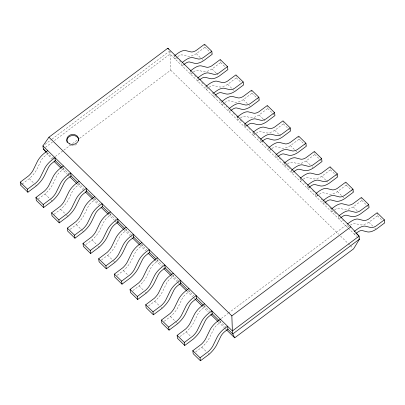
<?xml version="1.0" encoding="UTF-8"?>
<svg xmlns="http://www.w3.org/2000/svg" width="405" height="405" viewBox="0 0 405 405"><rect width="100%" height="100%" fill="white"/><g stroke="black" fill="none" stroke-linecap="round" stroke-linejoin="round"><path stroke-width="0.3" stroke-dasharray="2.02 1.52" d="M44.945 144.403L51.506 139.492M52.012 139.112L169.639 51.081M45.335 147.395L52.402 142.104M54.422 140.596L170.024 54.078L169.715 51.683M176.291 57.712L174.854 58.791L174.464 55.799M52.792 158.401L54.817 156.887M55.323 156.507L70.5 145.147M72.525 143.633L79.102 138.713M79.608 138.333L170.692 70.166L170.024 54.078L347.728 227.645M20.64 185.151L21.597 184.432M22.078 184.078L29.276 178.686A16.327 7.26 -45.7 0 0 37.204 168.642L41.001 160.79A7.032 3.124 -45.7 0 1 45.259 155.778L48.139 153.622L47.987 152.422M177.734 56.634A7.032 3.124 -45.7 0 1 182.422 54.948L187.409 56.234A16.327 7.26 -45.7 0 0 196.309 53.683L204.945 47.218L204.56 44.226M184.012 64.425L182.093 65.863L181.784 63.469M191.98 73.037L190.542 74.115L190.153 71.118L192.415 73.33M38.247 199.037L44.965 194.01A16.327 7.26 -45.7 0 0 52.893 183.966L56.69 176.109A7.032 3.124 -45.7 0 1 60.947 171.097L63.828 168.946L63.671 167.746M193.423 71.958A7.032 3.124 -45.7 0 1 198.111 70.273L203.092 71.553A16.327 7.26 -45.7 0 0 211.997 69.007L220.634 62.542L220.244 59.545M198.744 80.468L197.782 81.187L197.392 78.19M207.669 88.361L206.226 89.439L205.841 86.442L206.742 87.328M53.936 214.361L60.654 209.334A16.327 7.26 -45.7 0 0 68.582 199.285L72.379 191.433A7.032 3.124 -45.7 0 1 76.636 186.422L79.517 184.265L79.284 182.473M209.107 87.283A7.032 3.124 -45.7 0 1 213.799 85.592L218.781 86.878A16.327 7.26 -45.7 0 0 227.681 84.331L236.323 77.861L236.014 75.467M214.427 95.793L213.47 96.506L213.081 93.514L212.174 92.634M223.357 103.68L221.915 104.758L221.525 101.766L223.337 103.533M70.1 229.326L76.343 224.653A16.327 7.26 -45.7 0 0 84.27 214.609L88.062 206.758A7.032 3.124 -45.7 0 1 92.325 201.746L95.205 199.589L94.972 197.792M224.795 102.607A7.032 3.124 -45.7 0 1 229.488 100.916L234.47 102.202A16.327 7.26 -45.7 0 0 243.37 99.65L252.011 93.185L251.621 90.194M231.078 110.393L229.154 111.831L228.769 108.839M239.041 119.004L237.603 120.082L237.214 117.091M85.789 244.65L92.026 239.978A16.327 7.26 -45.7 0 0 99.954 229.934L103.751 222.077A7.032 3.124 -45.7 0 1 108.014 217.07L110.889 214.913L110.656 213.116M240.484 117.926A7.032 3.124 -45.7 0 1 245.177 116.24L250.158 117.526A16.327 7.26 -45.7 0 0 259.058 114.974L267.7 108.51L267.31 105.518M246.761 125.717L244.843 127.155L244.453 124.163M254.73 134.328L253.292 135.407L252.902 132.41M101.478 259.969L107.715 255.302A16.327 7.26 -45.7 0 0 115.643 245.258L119.44 237.401A7.032 3.124 -45.7 0 1 123.697 232.389L126.578 230.237L126.421 229.038M256.173 133.25A7.032 3.124 -45.7 0 1 260.861 131.564L265.842 132.845A16.327 7.26 -45.7 0 0 274.747 130.299L283.384 123.834L283.075 121.439M262.45 141.041L260.531 142.479L260.142 139.482M270.418 149.653L268.976 150.726L268.591 147.734L269.948 149.06M117.161 275.294L123.403 270.626A16.327 7.26 -45.7 0 0 131.331 260.577L135.128 252.725A7.032 3.124 -45.7 0 1 139.386 247.713L142.266 245.557L142.034 243.764M271.856 148.574A7.032 3.124 -45.7 0 1 276.549 146.883L281.531 148.169A16.327 7.26 -45.7 0 0 290.431 145.623L299.072 139.153L298.763 136.758M278.139 156.365L276.22 157.798L275.83 154.806M286.107 164.972L284.664 166.05L284.275 163.058M132.85 290.618L139.092 285.945A16.327 7.26 -45.7 0 0 147.02 275.901L150.812 268.049A7.032 3.124 -45.7 0 1 155.075 263.037L157.955 260.881L157.722 259.084M287.545 163.893A7.032 3.124 -45.7 0 1 292.238 162.208L297.219 163.493A16.327 7.26 -45.7 0 0 306.119 160.942L314.761 154.477L314.371 151.485M293.827 171.685L291.904 173.122L291.519 170.13M301.791 180.296L300.353 181.374L300.044 178.98M148.539 305.937L154.776 301.269A16.327 7.26 -45.7 0 0 162.704 291.225L166.501 283.368A7.032 3.124 -45.7 0 1 170.763 278.362L173.639 276.205L173.406 274.408M303.234 179.218A7.032 3.124 -45.7 0 1 307.927 177.532L312.908 178.813A16.327 7.26 -45.7 0 0 321.808 176.266L330.45 169.801L330.06 166.804M309.511 187.009L307.592 188.446L307.203 185.455M164.227 321.261L170.465 316.594A16.327 7.26 -45.7 0 0 178.392 306.55L182.189 298.693A7.032 3.124 -45.7 0 1 186.447 293.681L189.327 291.529L189.17 290.329M315.652 193.701L316.042 196.698L318.922 194.542A7.032 3.124 -45.7 0 1 323.61 192.851L328.592 194.137A16.327 7.26 -45.7 0 0 337.497 191.59L346.133 185.125L345.824 182.726M325.2 202.333L323.281 203.771L322.891 200.774M333.168 210.944L331.725 212.017L331.341 209.026M179.911 336.585L186.153 331.918A16.327 7.26 -45.7 0 0 194.081 321.869L197.878 314.017A7.032 3.124 -45.7 0 1 202.135 309.005L205.016 306.848L204.783 305.051M334.606 209.866A7.032 3.124 -45.7 0 1 339.299 208.175L344.28 209.461A16.327 7.26 -45.7 0 0 353.18 206.909L361.822 200.445L361.513 198.05M340.888 217.657L338.97 219.09L338.58 216.098M221.322 318.421L227.888 313.51M228.39 313.136L347.024 224.35M348.857 226.263L347.414 227.342L347.105 224.947M195.6 351.91L201.842 347.237A16.327 7.26 -45.7 0 0 209.77 337.193L213.562 329.341A7.032 3.124 -45.7 0 1 217.824 324.329L220.705 322.172L220.472 320.375M350.295 225.185A7.032 3.124 -45.7 0 1 354.988 223.499L359.969 224.785A16.327 7.26 -45.7 0 0 368.869 222.234L377.511 215.769L377.121 212.777M355.615 233.695L354.653 234.414L354.421 232.617M204.945 47.218L209.471 51.637M209.927 52.078L211.283 53.404M220.634 62.542L225.16 66.962M236.323 77.861L240.848 82.286M252.011 93.185L256.537 97.605M256.988 98.05L258.344 99.377M267.7 108.51L272.221 112.929M272.676 113.37L274.033 114.696M283.384 123.834L287.909 128.253M288.365 128.694L289.722 130.02M299.072 139.153L303.598 143.573M304.049 144.018L305.405 145.344M314.761 154.477L319.287 158.897M319.737 159.337L321.094 160.663M330.45 169.801L334.97 174.221M335.426 174.661L336.783 175.988M346.133 185.125L350.659 189.545M351.115 189.985L352.471 191.312M361.822 200.445L366.348 204.864M366.798 205.31L368.155 206.636M377.511 215.769L382.036 220.188M196.309 53.683L200.379 57.662M202.191 59.429L203.097 60.315M211.997 69.007L216.067 72.986M216.523 73.426L218.781 75.639M227.681 84.331L232.207 88.751M232.662 89.191L234.019 90.517M243.37 99.65L247.445 103.629M249.252 105.396L250.158 106.282M259.058 114.974L263.128 118.954M263.584 119.394L265.847 121.606M274.747 130.299L278.817 134.278M279.273 134.718L281.08 136.485M290.431 145.623L294.956 150.042M295.412 150.483L296.769 151.809M306.119 160.942L310.195 164.921M312.002 166.688L312.908 167.574M321.808 176.266L325.878 180.245M326.334 180.686L328.597 182.898M337.497 191.59L342.022 196.01M342.473 196.45L343.83 197.777M353.18 206.909L357.256 210.889M368.869 222.234L372.944 226.213M374.752 227.98L375.658 228.865M170.09 51.526L170.996 52.407M173.71 55.06L178.235 59.479M179.44 60.659L181.855 63.018M194.527 75.391L196.486 77.309M198.146 78.929L199.052 79.815M201.766 82.463L203.123 83.789M215.794 96.167L217.606 97.934M219.414 99.701L221.226 101.473M223.489 103.68L224.395 104.566M226.051 106.186L226.957 107.072M233.442 113.405L234.348 114.291M236.611 116.498L238.57 118.417M240.231 120.037L242.646 122.391M244.757 124.456L246.113 125.783M248.827 128.436L249.733 129.316M253.353 132.855L255.165 134.622M257.879 137.275L259.235 138.601M261.498 140.808L263.761 143.021M266.024 145.228L267.381 146.554M270.1 149.207L271.001 150.093M279.146 158.046L280.508 159.373M283.222 162.025L286.537 165.265M287.292 166.004L288.654 167.331M289.256 167.918L290.157 168.804M291.367 169.984L292.273 170.864M299.963 178.382L301.32 179.709M304.489 182.802L305.395 183.683M308.564 186.776L309.921 188.102M312.635 190.755L313.541 191.641M316.558 194.587L317.915 195.914M321.084 199.007L322.137 200.04M325.757 203.573L326.663 204.459M329.832 207.552L332.697 210.352M334.358 211.972L335.259 212.858M335.411 213.005L336.317 213.886M342.503 219.93L343.405 220.811M348.32 228.228L356.77 236.48M357.22 236.92L358.577 238.246M170.692 70.166L338.707 234.277M340.509 236.039L347.738 243.101M348.189 243.542L349.996 245.303M350.447 245.744L352.704 247.951M46.929 152.442L55.384 160.694M62.755 167.898L69.538 174.525M78.13 182.913L84.043 188.69M93.955 198.374L99.832 204.115M109.78 213.83L115.87 219.773M125.155 228.845L131.554 235.097M140.981 244.306L146.858 250.047M156.806 259.762L162.683 265.503M172.181 274.777L178.62 281.065M188.006 290.233L193.884 295.979M203.831 305.694L209.709 311.435M219.657 321.15L225.681 327.032M61.266 168.424L67.134 174.16M67.589 174.601L69.392 176.362M77.072 183.865L83.395 190.041M92.882 199.306L98.749 205.041M108.236 214.306L114.559 220.482M115.01 220.922L116.367 222.244M124.041 229.741L129.914 235.477M130.364 235.918L131.721 237.244M139.852 245.182L145.724 250.918M155.662 260.623L161.529 266.358M171.016 275.623L177.339 281.799M177.79 282.239L179.147 283.566M186.821 291.063L192.694 296.799M193.144 297.24L194.501 298.566M202.632 306.504L208.504 312.24M218.437 321.945L224.309 327.68M224.76 328.121L226.117 329.442M29.276 178.686L33.802 183.106M35.615 184.877L36.521 185.758M44.965 194.01L50.397 199.316M50.848 199.756L52.205 201.082M60.654 209.334L66.086 214.635M66.536 215.08L67.893 216.407M76.343 224.653L82.225 230.399M82.676 230.845L83.582 231.726M92.026 239.978L96.552 244.397M98.364 246.164L99.271 247.05M107.715 255.302L113.147 260.607M113.597 261.048L114.954 262.374M123.403 270.626L128.38 275.486M139.092 285.945L143.618 290.365M145.425 292.137L146.332 293.017M154.776 301.269L159.302 305.689M161.114 307.456L162.02 308.342M170.465 316.594L175.897 321.894M176.347 322.339L177.704 323.666M186.153 331.918L190.679 336.337M201.842 347.237L206.368 351.656M208.175 353.428L209.081 354.309M46.393 152.634L51.779 159.16M76.621 144.246A5.948 5.032 -7.4 0 1 70.774 145.334M70.298 145.182A5.948 5.032 -7.4 0 1 69.402 144.777"/><path stroke-width="0.61" d="M46.008 152.169L43.315 148.908L42.925 145.911L48.929 137.204L167.837 48.215L350.755 226.881L359.093 236.135L359.483 239.127L353.611 248.832L234.697 337.826L226.567 329.888M47.755 150.63L44.079 153.399A12.687 5.64 -45.7 0 0 37.594 161.023L33.109 170.237A10.672 4.744 -45.7 0 1 28.75 175.755L20.25 182.159L20.64 185.151L27.879 192.223L36.521 185.758A16.327 7.26 -45.7 0 0 44.444 175.714L48.241 167.857A7.032 3.124 -45.7 0 1 52.503 162.85L55.384 160.694L54.994 157.702L51.324 160.471A12.687 5.64 -45.7 0 0 44.839 168.095L40.348 177.309A10.672 4.744 -45.7 0 1 35.989 182.827L27.489 189.231L27.879 192.223M174.96 55.429L178.139 53.07A12.687 5.64 -45.7 0 1 185.282 50.498L191.155 51.951A10.672 4.744 -45.7 0 0 196.05 50.549L204.56 44.226L211.8 51.298L212.19 54.29L203.548 60.755A16.327 7.26 -45.7 0 1 194.648 63.307L189.667 62.021A7.032 3.124 -45.7 0 0 184.974 63.706L184.012 64.425M182.199 62.502L185.384 60.142A12.687 5.64 -45.7 0 1 192.522 57.571L198.399 59.024A10.672 4.744 -45.7 0 0 203.29 57.621L211.8 51.298M63.438 165.949L59.768 168.718A12.687 5.64 -45.7 0 0 53.283 176.347L48.792 185.556A10.672 4.744 -45.7 0 1 44.439 191.079L35.939 197.483L36.328 200.475L43.568 207.547L52.205 201.082A16.327 7.26 -45.7 0 0 60.132 191.038L63.929 183.181A7.032 3.124 -45.7 0 1 68.187 178.17L71.067 176.018L70.678 173.021L67.007 175.79A12.687 5.64 -45.7 0 0 60.522 183.419L56.037 192.628A10.672 4.744 -45.7 0 1 51.678 198.151L43.178 204.555L43.568 207.547M190.649 70.748L193.828 68.389A12.687 5.64 -45.7 0 1 200.971 65.823L206.844 67.276A10.672 4.744 -45.7 0 0 211.734 65.873L220.244 59.545L227.488 66.617L227.873 69.614L219.237 76.079A16.327 7.26 -45.7 0 1 210.337 78.626L205.35 77.345A7.032 3.124 -45.7 0 0 200.662 79.031L199.7 79.75M197.888 77.821L201.067 75.462A12.687 5.64 -45.7 0 1 208.21 72.895L214.083 74.348A10.672 4.744 -45.7 0 0 218.978 72.946L227.488 66.617M79.127 181.273L75.457 184.042A12.687 5.64 -45.7 0 0 68.972 191.671L64.481 200.88A10.672 4.744 -45.7 0 1 60.122 206.403L51.627 212.802L52.012 215.799L59.257 222.871L67.893 216.407A16.327 7.26 -45.7 0 0 75.821 206.358L79.618 198.506A7.032 3.124 -45.7 0 1 83.876 193.494L86.756 191.337L86.366 188.345L82.696 191.114A12.687 5.64 -45.7 0 0 76.211 198.744L71.72 207.952A10.672 4.744 -45.7 0 1 67.367 213.475L58.867 219.874L59.257 222.871M206.332 86.073L209.517 83.713A12.687 5.64 -45.7 0 1 216.66 81.142L222.532 82.595A10.672 4.744 -45.7 0 0 227.423 81.197L235.933 74.869L243.172 81.942L243.562 84.934L234.925 91.403A16.327 7.26 -45.7 0 1 226.02 93.95L221.039 92.664A7.032 3.124 -45.7 0 0 216.351 94.355L215.389 95.074M213.577 93.145L216.756 90.786A12.687 5.64 -45.7 0 1 223.899 88.214L229.772 89.667A10.672 4.744 -45.7 0 0 234.662 88.27L243.172 81.942M94.816 196.597L91.145 199.366A12.687 5.64 -45.7 0 0 84.66 206.995L80.17 216.204A10.672 4.744 -45.7 0 1 75.811 221.722L67.311 228.126L67.701 231.123L74.94 238.196L83.582 231.726A16.327 7.26 -45.7 0 0 91.51 221.682L95.302 213.83A7.032 3.124 -45.7 0 1 99.564 208.818L102.445 206.661L102.055 203.669L98.385 206.439A12.687 5.64 -45.7 0 0 91.9 214.068L87.409 223.276A10.672 4.744 -45.7 0 1 83.05 228.795L74.55 235.199L74.94 238.196M222.021 101.397L225.205 99.038A12.687 5.64 -45.7 0 1 232.343 96.466L238.221 97.919A10.672 4.744 -45.7 0 0 243.111 96.517L251.621 90.194L258.861 97.266L259.251 100.258L250.609 106.723A16.327 7.26 -45.7 0 1 241.709 109.274L236.728 107.988A7.032 3.124 -45.7 0 0 232.035 109.674L231.078 110.393M229.26 108.469L232.445 106.11A12.687 5.64 -45.7 0 1 239.588 103.538L245.46 104.991A10.672 4.744 -45.7 0 0 250.351 103.589L258.861 97.266M110.504 211.921L106.829 214.69A12.687 5.64 -45.7 0 0 100.344 222.315L95.858 231.528A10.672 4.744 -45.7 0 1 91.5 237.046L83 243.451L83.389 246.442L90.629 253.515L99.271 247.05A16.327 7.26 -45.7 0 0 107.193 237.006L110.99 229.149A7.032 3.124 -45.7 0 1 115.253 224.142L118.133 221.986L117.744 218.994L114.073 221.763A12.687 5.64 -45.7 0 0 107.588 229.387L103.098 238.596A10.672 4.744 -45.7 0 1 98.739 244.119L90.239 250.523L90.629 253.515M237.71 116.721L240.889 114.357A12.687 5.64 -45.7 0 1 248.032 111.79L253.905 113.243A10.672 4.744 -45.7 0 0 258.8 111.841L267.31 105.518L274.55 112.59L274.939 115.582L266.298 122.047A16.327 7.26 -45.7 0 1 257.398 124.598L252.416 123.312A7.032 3.124 -45.7 0 0 247.723 124.998L246.761 125.717M244.949 123.788L248.133 121.429A12.687 5.64 -45.7 0 1 255.272 118.862L261.149 120.315A10.672 4.744 -45.7 0 0 266.039 118.913L274.55 112.59M126.188 227.24L122.518 230.01A12.687 5.64 -45.7 0 0 116.032 237.639L111.542 246.847A10.672 4.744 -45.7 0 1 107.188 252.371L98.688 258.775L99.078 261.767L106.318 268.839L114.954 262.374A16.327 7.26 -45.7 0 0 122.882 252.33L126.679 244.473A7.032 3.124 -45.7 0 1 130.936 239.461L133.817 237.31L133.432 234.313L129.757 237.082A12.687 5.64 -45.7 0 0 123.272 244.711L118.786 253.92A10.672 4.744 -45.7 0 1 114.428 259.443L105.928 265.847L106.318 268.839M253.398 132.04L256.578 129.681A12.687 5.64 -45.7 0 1 263.721 127.114L269.593 128.567A10.672 4.744 -45.7 0 0 274.489 127.165L282.994 120.837L290.238 127.909L290.623 130.906L281.986 137.371A16.327 7.26 -45.7 0 1 273.086 139.917L268.1 138.631A7.032 3.124 -45.7 0 0 263.412 140.322L262.45 141.041M260.638 139.112L263.817 136.753A12.687 5.64 -45.7 0 1 270.96 134.187L276.833 135.64A10.672 4.744 -45.7 0 0 281.728 134.237L290.238 127.909M141.877 242.565L138.206 245.334A12.687 5.64 -45.7 0 0 131.721 252.963L127.231 262.172A10.672 4.744 -45.7 0 1 122.877 267.695L114.377 274.094L114.762 277.091L122.006 284.163L130.643 277.698A16.327 7.26 -45.7 0 0 138.571 267.649L142.368 259.797A7.032 3.124 -45.7 0 1 146.625 254.785L149.506 252.629L149.116 249.637L145.446 252.406A12.687 5.64 -45.7 0 0 138.961 260.035L134.47 269.244A10.672 4.744 -45.7 0 1 130.116 274.762L121.616 281.166L122.006 284.163M269.082 147.364L272.266 145.005A12.687 5.64 -45.7 0 1 279.409 142.433L285.282 143.886A10.672 4.744 -45.7 0 0 290.172 142.489L298.682 136.161L305.922 143.233L306.312 146.225L297.675 152.69A16.327 7.26 -45.7 0 1 288.77 155.242L283.789 153.956A7.032 3.124 -45.7 0 0 279.101 155.647L278.139 156.365M276.326 154.437L279.506 152.077A12.687 5.64 -45.7 0 1 286.649 149.506L292.521 150.959A10.672 4.744 -45.7 0 0 297.412 149.561L305.922 143.233M157.565 257.889L153.895 260.658A12.687 5.64 -45.7 0 0 147.41 268.287L142.919 277.496A10.672 4.744 -45.7 0 1 138.561 283.014L130.061 289.418L130.451 292.41L137.69 299.482L146.332 293.017A16.327 7.26 -45.7 0 0 154.259 282.974L158.056 275.122A7.032 3.124 -45.7 0 1 162.314 270.11L165.194 267.953L164.805 264.961L161.134 267.73A12.687 5.64 -45.7 0 0 154.649 275.359L150.159 284.568A10.672 4.744 -45.7 0 1 145.8 290.086L137.3 296.49L137.69 299.482M284.771 162.689L287.955 160.329A12.687 5.64 -45.7 0 1 295.093 157.758L300.971 159.211A10.672 4.744 -45.7 0 0 305.861 157.808L314.371 151.485L321.61 158.557L322 161.549L313.359 168.014A16.327 7.26 -45.7 0 1 304.459 170.566L299.477 169.28A7.032 3.124 -45.7 0 0 294.784 170.966L293.827 171.685M292.01 169.761L295.194 167.402A12.687 5.64 -45.7 0 1 302.338 164.83L308.21 166.283A10.672 4.744 -45.7 0 0 313.1 164.881L321.61 158.557M173.254 273.208L169.579 275.982A12.687 5.64 -45.7 0 0 163.094 283.606L158.608 292.815A10.672 4.744 -45.7 0 1 154.249 298.338L145.749 304.742L146.139 307.734L153.379 314.807L162.02 308.342A16.327 7.26 -45.7 0 0 169.948 298.298L173.74 290.441A7.032 3.124 -45.7 0 1 178.003 285.429L180.883 283.277L180.493 280.28L176.823 283.049A12.687 5.64 -45.7 0 0 170.338 290.679L165.847 299.887A10.672 4.744 -45.7 0 1 161.489 305.41L152.989 311.815L153.379 314.807M300.459 178.008L303.639 175.648A12.687 5.64 -45.7 0 1 310.782 173.082L316.654 174.535A10.672 4.744 -45.7 0 0 321.55 173.132L330.06 166.804L337.299 173.877L337.689 176.874L329.047 183.338A16.327 7.26 -45.7 0 1 320.147 185.885L315.166 184.604A7.032 3.124 -45.7 0 0 310.473 186.29L309.511 187.009M307.699 185.08L310.883 182.721A12.687 5.64 -45.7 0 1 318.021 180.154L323.899 181.607A10.672 4.744 -45.7 0 0 328.789 180.205L337.299 173.877M188.938 288.532L185.267 291.301A12.687 5.64 -45.7 0 0 178.782 298.93L174.292 308.139A10.672 4.744 -45.7 0 1 169.938 313.662L161.438 320.066L161.828 323.058L169.067 330.131L177.704 323.666A16.327 7.26 -45.7 0 0 185.632 313.617L189.429 305.765A7.032 3.124 -45.7 0 1 193.686 300.753L196.567 298.601L196.182 295.604L192.507 298.374A12.687 5.64 -45.7 0 0 186.022 306.003L181.536 315.212A10.672 4.744 -45.7 0 1 177.177 320.735L168.677 327.139L169.067 330.131M316.148 193.332L319.327 190.973A12.687 5.64 -45.7 0 1 326.47 188.406L332.343 189.859A10.672 4.744 -45.7 0 0 337.238 188.457L345.743 182.128L352.988 189.201L353.373 192.198L344.736 198.663A16.327 7.26 -45.7 0 1 335.836 201.209L330.85 199.923A7.032 3.124 -45.7 0 0 326.162 201.614L325.2 202.333M323.387 200.404L326.567 198.045A12.687 5.64 -45.7 0 1 333.71 195.473L339.582 196.931A10.672 4.744 -45.7 0 0 344.478 195.529L352.988 189.201M204.626 303.856L200.956 306.625A12.687 5.64 -45.7 0 0 194.471 314.255L189.98 323.463A10.672 4.744 -45.7 0 1 185.627 328.981L177.127 335.386L177.511 338.383L184.756 345.455L193.393 338.985A16.327 7.26 -45.7 0 0 201.32 328.941L205.117 321.089A7.032 3.124 -45.7 0 1 209.375 316.077L212.255 313.921L211.866 310.929L208.195 313.698A12.687 5.64 -45.7 0 0 201.71 321.327L197.22 330.536A10.672 4.744 -45.7 0 1 192.866 336.054L184.366 342.458L184.756 345.455M331.832 208.656L335.016 206.297A12.687 5.64 -45.7 0 1 342.159 203.725L348.032 205.178A10.672 4.744 -45.7 0 0 352.922 203.781L361.432 197.453L368.671 204.525L369.061 207.517L360.425 213.982A16.327 7.26 -45.7 0 1 351.52 216.533L346.538 215.247A7.032 3.124 -45.7 0 0 341.85 216.938L340.888 217.657M339.076 215.728L342.255 213.369A12.687 5.64 -45.7 0 1 349.399 210.797L355.271 212.25A10.672 4.744 -45.7 0 0 360.161 210.853L368.671 204.525M220.315 319.18L216.645 321.95A12.687 5.64 -45.7 0 0 210.16 329.579L205.669 338.788A10.672 4.744 -45.7 0 1 201.31 344.306L192.81 350.71L193.2 353.702L200.44 360.774L209.081 354.309A16.327 7.26 -45.7 0 0 217.009 344.265L220.806 336.408A7.032 3.124 -45.7 0 1 225.064 331.401L227.944 329.245L227.554 326.253L223.884 329.022A12.687 5.64 -45.7 0 0 217.399 336.646L212.909 345.86A10.672 4.744 -45.7 0 1 208.55 351.378L200.055 357.782L200.44 360.774M347.52 223.98L350.705 221.621A12.687 5.64 -45.7 0 1 357.843 219.049L363.72 220.502A10.672 4.744 -45.7 0 0 368.611 219.1L377.121 212.777L384.36 219.849L384.75 222.841L376.108 229.306A16.327 7.26 -45.7 0 1 367.208 231.857L362.227 230.572A7.032 3.124 -45.7 0 0 357.534 232.257L356.096 233.336M234.697 337.826L232.769 333.958L232.384 330.966L231.847 315.875L350.755 226.881M354.269 231.422L357.944 228.693A12.687 5.64 -45.7 0 1 365.087 226.122L370.96 227.575A10.672 4.744 -45.7 0 0 375.85 226.172L384.36 219.849M359.483 239.127L232.769 333.958L227.797 329.103M356.41 233.518L359.093 236.135L232.384 330.966L42.925 145.911M48.929 137.204L231.847 315.875M43.315 148.908L46.479 151.996M55.07 160.39L62.304 167.457M70.895 175.846L77.679 182.473M86.27 190.861L93.504 197.929M102.095 206.322L109.33 213.389M117.47 221.338L124.705 228.405M133.296 236.793L140.53 243.861M149.121 252.254L155.905 258.876M164.946 267.71L171.73 274.337M180.321 282.725L187.555 289.793M196.147 298.186L203.381 305.254M211.972 313.642L219.206 320.709M54.037 161.367L60.811 167.984M69.847 176.808L76.621 183.424M85.202 191.803L92.426 198.865M101.012 207.244L107.786 213.86M116.817 222.684L123.591 229.301M132.627 238.125L139.401 244.742M147.982 253.125L155.206 260.182M163.787 268.566L170.566 275.182M179.597 284.006L186.371 290.623M194.952 299.006L202.181 306.064M210.762 314.447L217.986 321.504M20.25 182.159L27.489 189.231M35.939 197.483L43.178 204.555M51.627 212.802L58.867 219.874M67.311 228.126L74.55 235.199M83 243.451L90.239 250.523M98.688 258.775L105.928 265.847M114.377 274.094L121.616 281.166M130.061 289.418L137.3 296.49M145.749 304.742L152.989 311.815M161.438 320.066L168.677 327.139M177.127 335.386L184.366 342.458M192.81 350.71L200.055 357.782M167.837 48.215L168.44 49.172M67.23 142.449A5.948 5.032 -7.4 0 1 66.962 141.608M66.896 141.178A5.948 5.032 -7.4 0 1 72.814 135.483A5.948 5.032 -7.4 0 1 78.722 140.748M69.265 143.719A5.948 5.032 -7.4 0 0 78.585 139.69A5.948 5.032 -7.4 0 0 70.166 134.986A5.948 5.032 -7.4 0 0 69.265 143.719"/></g></svg>
